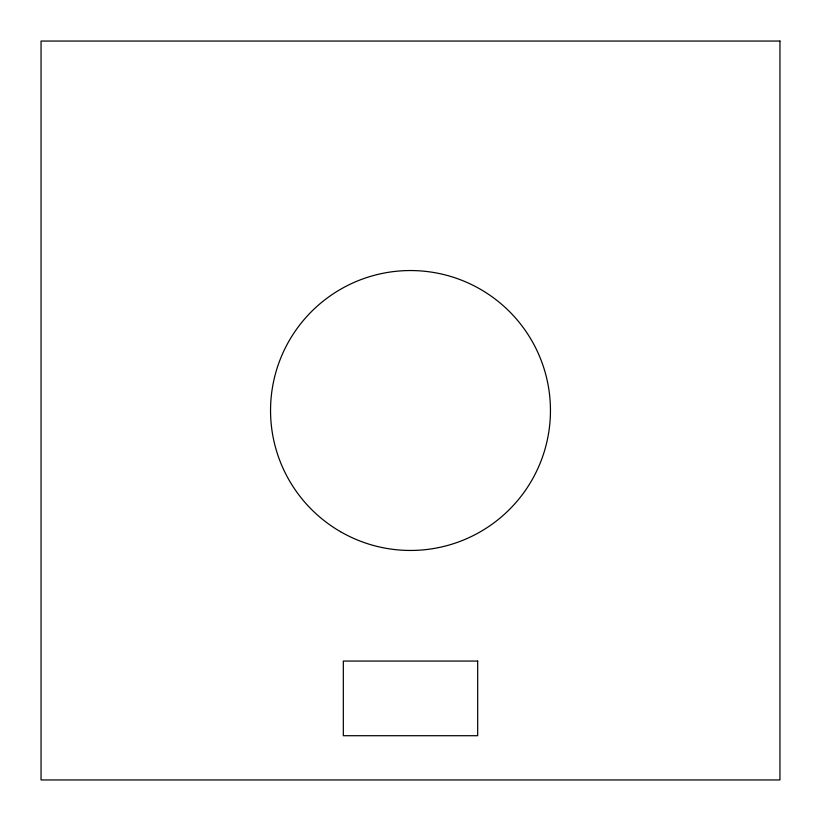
<?xml version="1.0" encoding="UTF-8"?>
<svg xmlns="http://www.w3.org/2000/svg" width="821" height="821" viewBox="0 0 821 821"><rect width="100%" height="100%" fill="white"/><g stroke="black" fill="none" stroke-linecap="round" stroke-linejoin="round"><path stroke-width="1.23" d="M779.95 41.05L41.05 41.05L41.05 779.95L779.95 779.95L779.95 41.05M477.678 661.069L343.322 661.069L343.322 735.708L477.678 735.708L477.678 661.069M340.52 531.7A139.95 139.95 0 0 0 550.45 410.5A139.95 139.95 0 0 0 340.52 289.3A139.95 139.95 0 0 0 340.52 531.7"/></g></svg>
